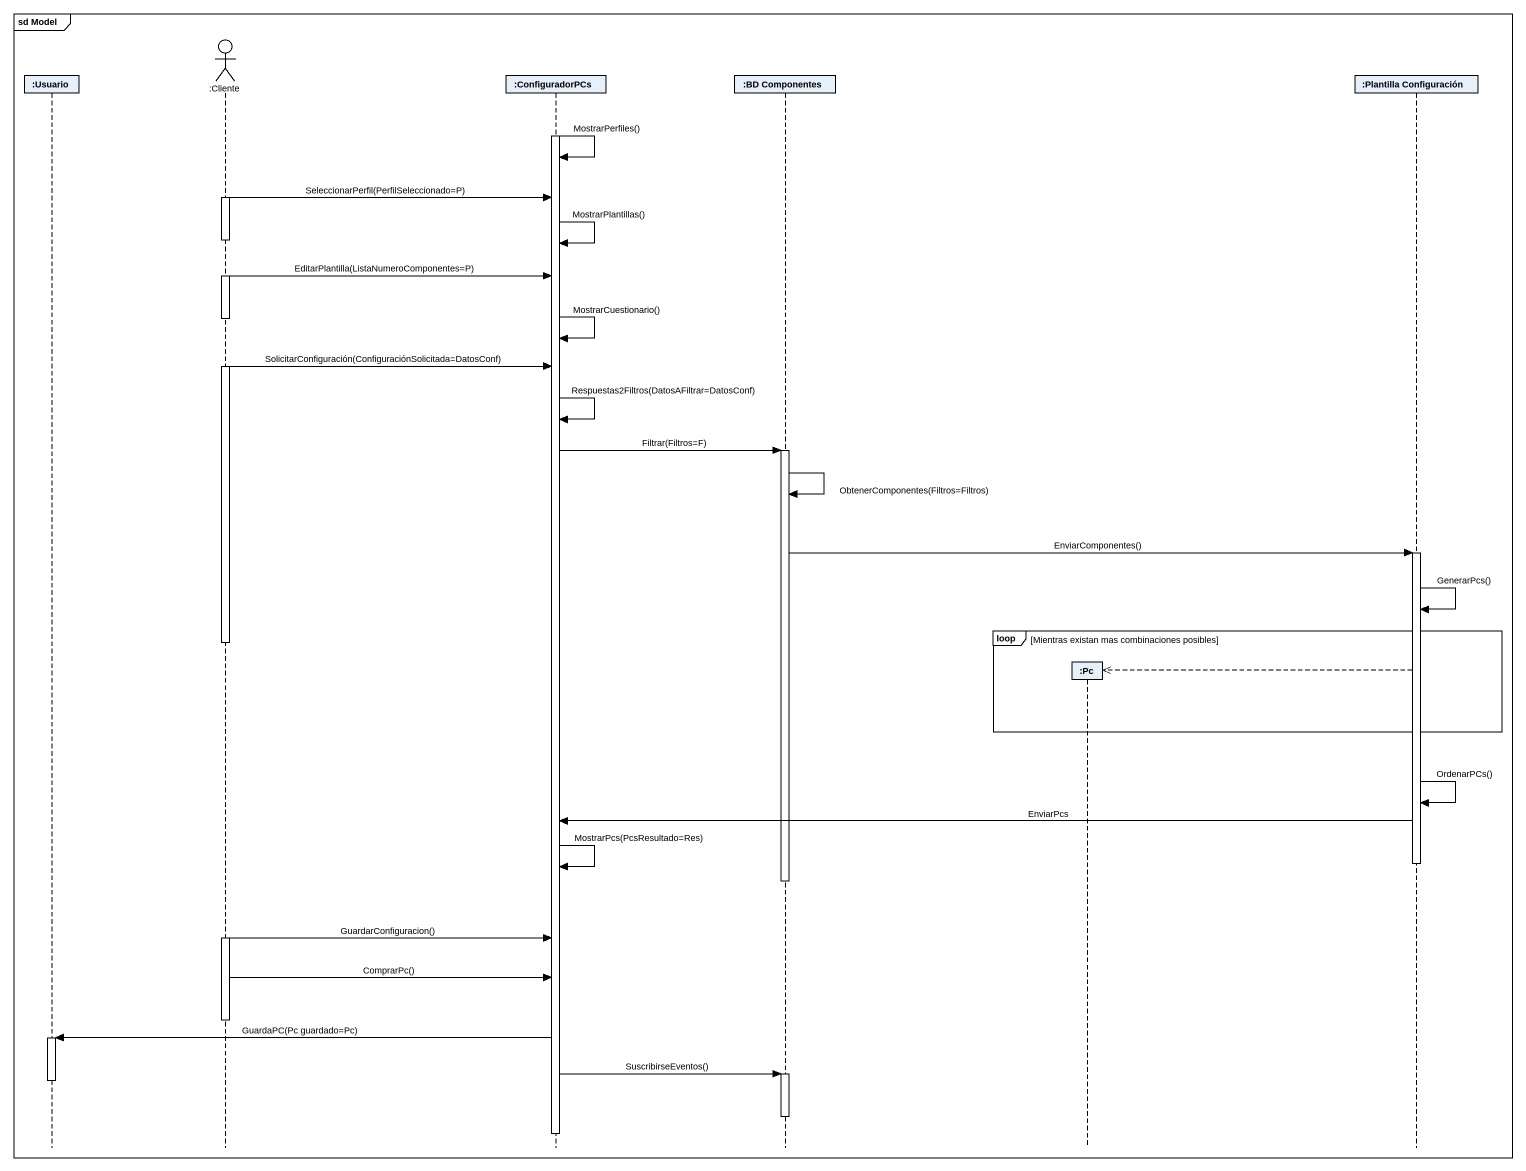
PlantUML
@startuml
mainframe sd Model
hide footbox
participant ":Usuario" as Usuario
actor ":Cliente" as Cliente
participant ":ConfiguradorPCs" as ConfiguradorPCs
participant ":BD Componentes" as BD_Componentes
participant ":Pc" as Pc
participant ":Plantilla Configuración" as Plantilla_Configuración

activate ConfiguradorPCs
ConfiguradorPCs -> ConfiguradorPCs : MostrarPerfiles()
activate Cliente
Cliente -> ConfiguradorPCs : SeleccionarPerfil(PerfilSeleccionado=P)
deactivate Cliente
ConfiguradorPCs -> ConfiguradorPCs : MostrarPlantillas()
activate Cliente
Cliente -> ConfiguradorPCs : EditarPlantilla(ListaNumeroComponentes=P)
deactivate Cliente
ConfiguradorPCs -> ConfiguradorPCs : MostrarCuestionario()
activate Cliente
Cliente -> ConfiguradorPCs : SolicitarConfiguración(ConfiguraciónSolicitada=DatosConf)
ConfiguradorPCs -> ConfiguradorPCs : Respuestas2Filtros(DatosAFiltrar=DatosConf)
ConfiguradorPCs -> BD_Componentes : Filtrar(Filtros=F)
activate BD_Componentes
BD_Componentes -> BD_Componentes : ObtenerComponentes(Filtros=Filtros)
BD_Componentes -> Plantilla_Configuración : EnviarComponentes()
activate Plantilla_Configuración
Plantilla_Configuración -> Plantilla_Configuración : GenerarPcs()
loop Mientras existan mas combinaciones posibles
  deactivate Cliente
  Plantilla_Configuración -->> Pc **
end
Plantilla_Configuración -> Plantilla_Configuración : OrdenarPCs()
Plantilla_Configuración -> ConfiguradorPCs : EnviarPcs
deactivate Plantilla_Configuración
ConfiguradorPCs -> ConfiguradorPCs : MostrarPcs(PcsResultado=Res)
deactivate BD_Componentes
activate Cliente
Cliente -> ConfiguradorPCs : GuardarConfiguracion()
Cliente -> ConfiguradorPCs : ComprarPc()
deactivate Cliente
ConfiguradorPCs -> Usuario : GuardaPC(Pc guardado=Pc)
activate Usuario
ConfiguradorPCs -> BD_Componentes : SuscribirseEventos()
activate BD_Componentes
deactivate Usuario
deactivate BD_Componentes
deactivate ConfiguradorPCs
@enduml
